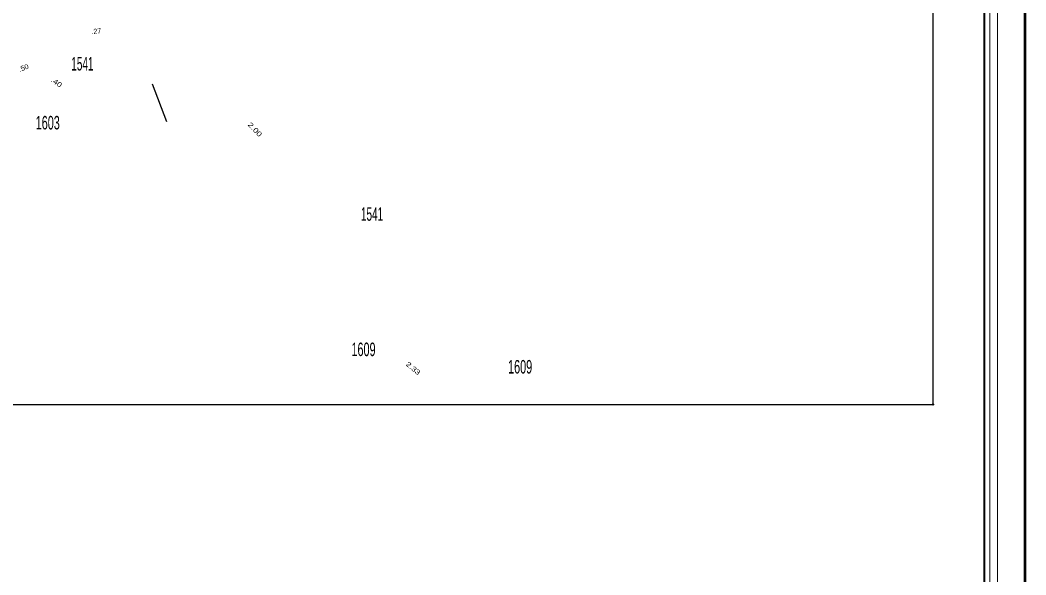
# Model space of a CAD drawing. Extents: x 214177 to 310907, y 141110 to 257838.
# Drawn here: x 287702 to 310907, y 214247 to 227054 of the extents above; entities that cross this region are included whole.
import ezdxf
from ezdxf.enums import TextEntityAlignment as Align

# ---------------------------------------------------------------- set-up
doc = ezdxf.new("R2010")
doc.units = 0
doc.header["$LTSCALE"] = 52
doc.header["$PDMODE"] = 32
doc.header["$PDSIZE"] = 26
for name, color, linetype, lineweight in [('1', 7, 'Continuous', 25), ('20', 7, 'Continuous', 40), ('23', 7, 'Continuous', 25), ('31', 7, 'Continuous', 25), ('40', 7, 'Continuous', 13), ('63', 7, 'Continuous', 25)]:
    doc.layers.add(name, color=color, linetype=linetype, lineweight=lineweight)

msp = doc.modelspace()

# ---------------------------------------------------------------- linework, layer by layer
at = {"layer": '1', "lineweight": 13}
msp.add_lwpolyline([(310906.7, 201440.69), (214276.05, 201440.69), (214276.05, 257837.73), (310906.7, 257837.73)], close=True, dxfattribs=at)
at = {"layer": '1'}
msp.add_point((308764.29, 218181.25), dxfattribs=at)
at = {"layer": '20'}
for points in [[(214311.06, 257802.73), (310871.7, 257802.73), (310871.7, 201475.69), (214311.06, 201475.69)], [(217498.91, 256693.77), (309946.19, 256693.77), (309946.19, 202567.4), (217498.91, 202567.4)]]:
    msp.add_lwpolyline(points, close=True, dxfattribs=at)
at = {"layer": '20', "lineweight": 13}
msp.add_lwpolyline([(217189.72, 257019.23), (217189.72, 202258.12), (217368.27, 202436.8), (217368.27, 256824.4), (310076.8, 256824.4), (310076.8, 202436.8), (217368.27, 202436.8), (217189.72, 202258.12), (310255.38, 202258.12), (310255.38, 257019.23)], close=True, dxfattribs=at)
at = {"layer": '31'}
msp.add_line((291090.66, 224702.92), (290755.61, 225573.29), dxfattribs=at)
at = {"layer": '63'}
msp.add_lwpolyline([(261725.84, 218181.25), (308764.29, 218181.25), (308764.29, 255502.29), (261725.84, 255502.29)], close=True, dxfattribs=at)

# ---------------------------------------------------------------- texts
at = {"layer": '23'}
for s, width, p in [('1541', 0.55, (289138.9, 225890.25)), ('1603', 0.6, (288339.58, 224530.22)), ('1541', 0.55, (295821.36, 222421.36)), ('1609', 0.6, (295625.27, 219297.88)), ('1609', 0.6, (299237.93, 218895.69))]:
    msp.add_text(s, height=312, dxfattribs=dict(at, width=width)).set_placement(p, align=Align.CENTER)
at = {"layer": '40'}
msp.add_text('.27', height=115, rotation=4.849, dxfattribs=at).set_placement((289465.84, 226740.21), align=Align.CENTER)
for s, rotation, width, p in [('.50', 21.051, 1.1, (287804.24, 225899.65)), ('.40', 325.168, 1.25, (288509.98, 225567.73)), ('2.00', 313.435, 1.3, (293079.59, 224489.36)), ('2.33', 320.403, 1.25, (296734.55, 218971.71))]:
    msp.add_text(s, height=115, rotation=rotation, dxfattribs=dict(at, width=width)).set_placement(p, align=Align.CENTER)

doc.saveas('drawing.dxf')
